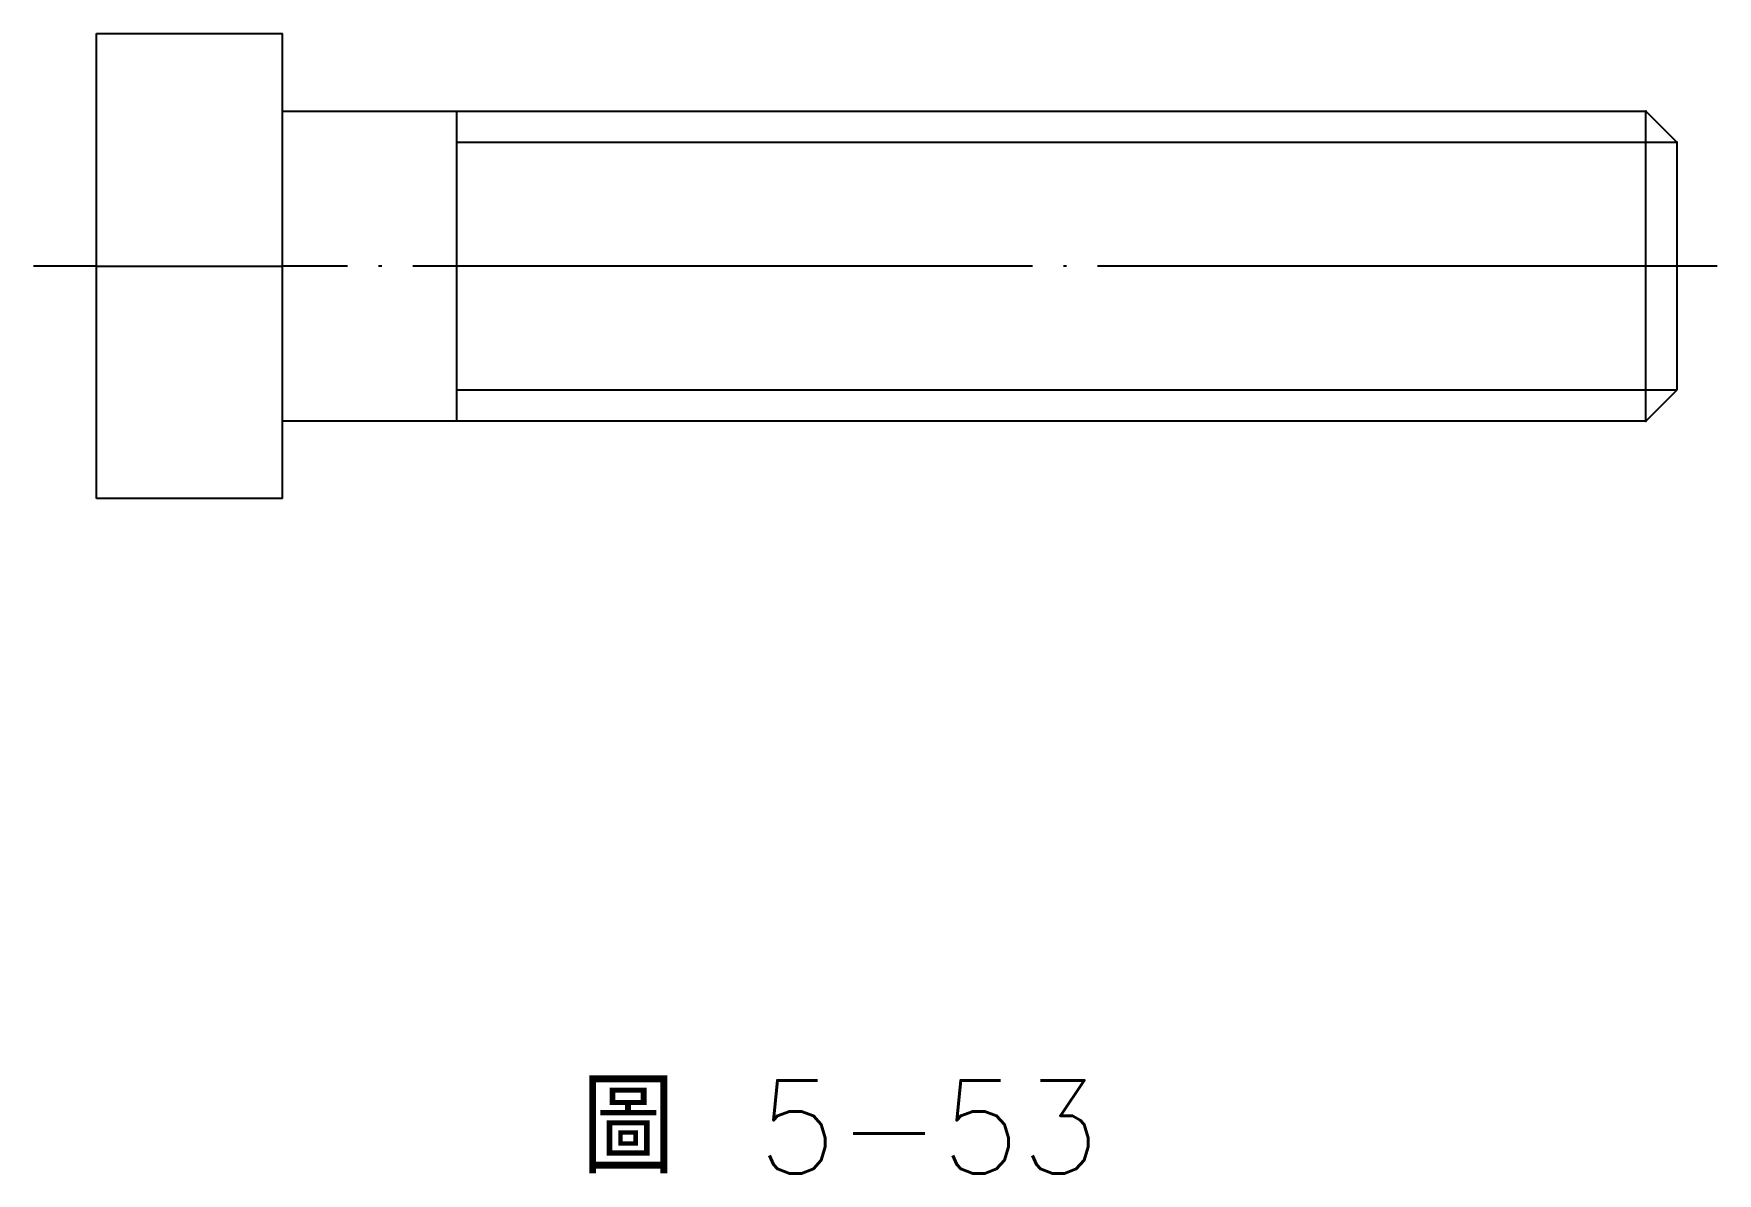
# Model space of a CAD drawing. Extents: x 74.7 to 129, y -48.5 to -11.7.
import ezdxf

# ---------------------------------------------------------------- set-up
doc = ezdxf.new("R2010")
doc.units = 0
doc.linetypes.add('中心線', pattern=[22, 20, -1, 0, -1])
doc.layers.get('DEFPOINTS').update_dxf_attribs({"linetype": 'CONTINUOUS'})
doc.layers.add('中心線', color=1, linetype='中心線')
doc.layers.add('輪廓線', color=7, linetype='CONTINUOUS')
doc.styles.add('CNS1', font='txt.shx', dxfattribs={"height": 3, "bigfont": 'chineset.shx'})

msp = doc.modelspace()

# ---------------------------------------------------------------- linework, layer by layer
at = {"layer": 'DEFPOINTS', "color": 7, "linetype": 'ByBlock'}
for p in [(76.728, -11.702), (82.728, -11.702)]:
    msp.add_point(p, dxfattribs=at)
at = {"layer": 'DEFPOINTS', "color": 0, "linetype": 'ByBlock'}
for p in [(76.728, -11.702), (76.728, -11.702), (88.359, -14.202), (76.728, -26.702)]:
    msp.add_point(p, dxfattribs=at)
at = {"layer": '中心線', "color": 1}
for p, q in [((76.728, -19.202), (74.7, -19.202)), ((129.031, -19.202), (82.728, -19.202))]:
    msp.add_line(p, q, dxfattribs=at)
at = {"layer": '輪廓線', "color": 0}
for p, q in [((76.728, -26.702), (76.728, -11.702)), ((76.728, -11.702), (82.728, -11.702)), ((82.728, -26.702), (82.728, -11.702)), ((82.728, -14.202), (126.728, -14.202)), ((88.359, -24.202), (88.359, -14.202)), ((126.728, -24.202), (126.728, -14.202)), ((126.728, -14.202), (127.728, -15.202)), ((127.728, -15.202), (127.728, -23.202)), ((76.728, -19.202), (82.728, -19.202)), ((126.728, -24.202), (127.728, -23.202)), ((126.728, -24.202), (82.728, -24.202)), ((82.728, -26.702), (76.728, -26.702))]:
    msp.add_line(p, q, dxfattribs=at)
at = {"layer": '輪廓線', "color": 3}
for p, q in [((88.359, -15.202), (127.728, -15.202)), ((127.728, -23.202), (88.359, -23.202))]:
    msp.add_line(p, q, dxfattribs=at)
at = {"layer": '輪廓線', "color": 2, "linetype": 'ByBlock'}
for p in [(126.728, -14.202), (126.728, -14.202), (127.728, -15.202), (127.728, -15.202), (126.728, -24.202)]:
    msp.add_point(p, dxfattribs=at)

# ---------------------------------------------------------------- texts
at = {"layer": '輪廓線', "style": 'CNS1'}
msp.add_text('圖 5-53', height=3, dxfattribs=at).set_placement((92.386, -48.481))

doc.saveas('drawing.dxf')
